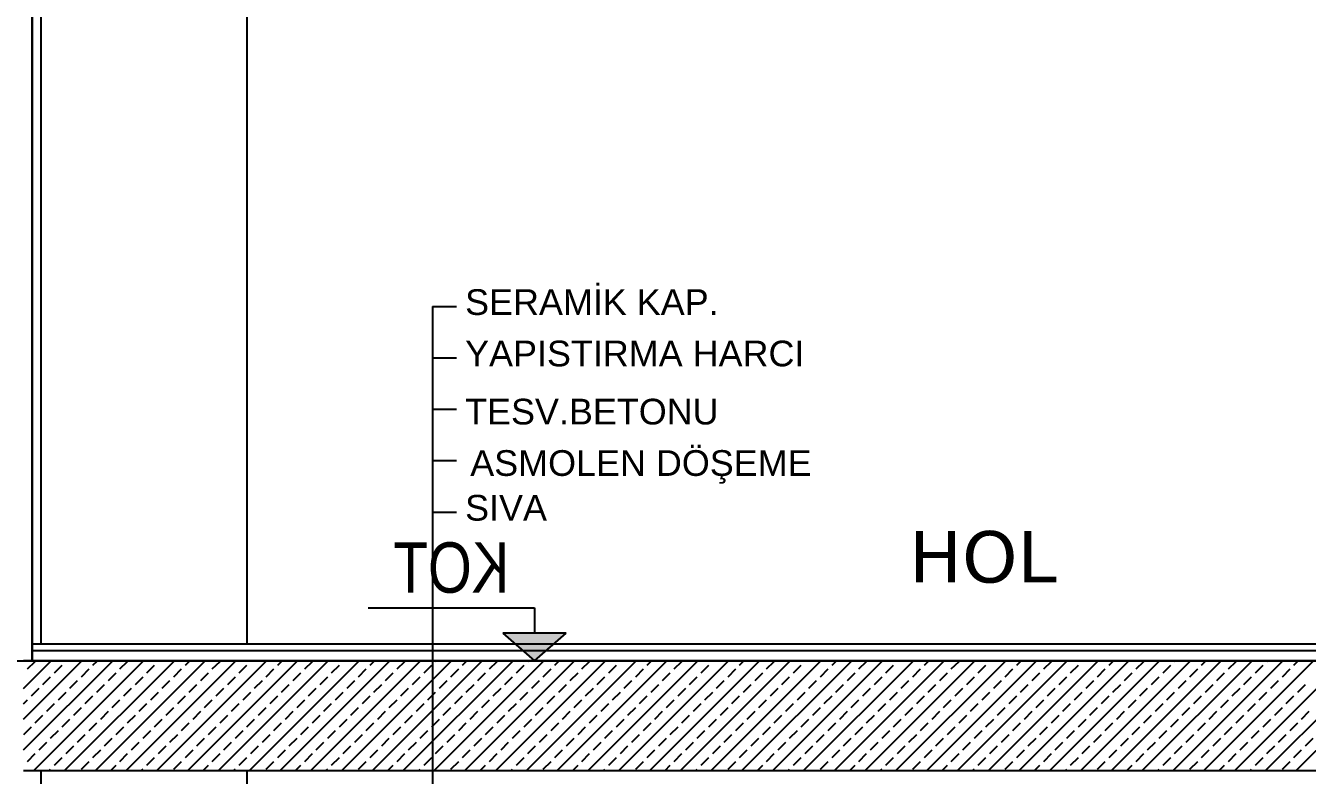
# Model space of a CAD drawing. Header units: millimetres. Extents: x 43168.9 to 43194.6, y -25545.1 to -25543.4.
# Drawn here: x 43183.8049 to 43183.9544, y -25544.5999 to -25544.5124 of the extents above; entities that cross this region are included whole.
import ezdxf
from ezdxf.enums import TextEntityAlignment as Align

# ---------------------------------------------------------------- set-up
doc = ezdxf.new("R2010")
doc.units = ezdxf.units.MM
doc.header["$LTSCALE"] = 200
doc.linetypes.add('kesit_$0$HIDDEN2', pattern=[0.1875, 0.125, -0.0625])
for name, color, linetype in [('gor-4_sgh', 17, 'Continuous'), ('kaplama-gnl_sgh', 30, 'Continuous'), ('kesit_$0$izd-alt_sgh', 8, 'kesit_$0$HIDDEN2'), ('kolon-b.a_sgh', 6, 'Continuous'), ('siva_sgh', 145, 'Continuous'), ('tarama-betonarme_sgh', 223, 'Continuous'), ('yazi-mahal_sgh', 12, 'Continuous'), ('yazi-malz_sgh', 7, 'Continuous')]:
    doc.layers.add(name, color=color, linetype=linetype)
doc.styles.add('1-200', font='arial.ttf', dxfattribs={"height": 60})
doc.styles.add('kesit_$0$text2', font='arial.ttf')
doc.styles.add('text1', font='VERDANA.TTF')

msp = doc.modelspace()

# ---------------------------------------------------------------- hatches: boundary and pattern name
msp.add_hatch(color=256).paths.add_polyline_path([(43183.86061, -25544.58332), (43183.86796, -25544.58332), (43183.86428, -25544.58656)])

# ---------------------------------------------------------------- linework, layer by layer
at = {"color": 0, "linetype": 'ByBlock'}
for p, q in [((43183.84488, -25544.58038), (43183.86428, -25544.58038)), ((43183.86428, -25544.58038), (43183.86428, -25544.58332))]:
    msp.add_line(p, q, dxfattribs=at)
for p, q in [((43183.86796, -25544.58332), (43183.86061, -25544.58332)), ((43183.86061, -25544.58332), (43183.86428, -25544.58656)), ((43183.86428, -25544.58656), (43183.86796, -25544.58332))]:
    msp.add_line(p, q)
at = {"layer": 'gor-4_sgh'}
for p, q in [((43183.80671, -25544.44036), (43183.80671, -25544.58456)), ((43183.83071, -25544.44036), (43183.83071, -25544.58456)), ((43183.80671, -25544.59936), (43183.80671, -25544.74456)), ((43183.83071, -25544.59936), (43183.83071, -25544.74456))]:
    msp.add_line(p, q, dxfattribs=at)
at = {"layer": 'kaplama-gnl_sgh'}
for p, q in [((43183.80569, -25544.58456), (43184.03369, -25544.58456)), ((43183.80569, -25544.58456), (43183.93864, -25544.58456)), ((43183.80569, -25544.58536), (43184.03369, -25544.58536)), ((43183.80569, -25544.58536), (43183.93864, -25544.58536))]:
    msp.add_line(p, q, dxfattribs=at)
at = {"layer": 'kesit_$0$izd-alt_sgh'}
msp.add_line((43183.07862, -25544.58656), (43185.19931, -25544.58656), dxfattribs=at)
at = {"layer": 'kolon-b.a_sgh'}
for p, q in [((43184.04469, -25544.58656), (43183.80469, -25544.58656)), ((43183.80469, -25544.59936), (43184.04469, -25544.59936))]:
    msp.add_line(p, q, dxfattribs=at)
at = {"layer": 'siva_sgh'}
for p, q in [((43183.80569, -25544.58656), (43183.80569, -25544.44036)), ((43183.80569, -25544.44036), (43183.80569, -25544.58656))]:
    msp.add_line(p, q, dxfattribs=at)
at = {"layer": 'tarama-betonarme_sgh'}
for p, q in [((43183.80469, -25544.58977), (43183.8079, -25544.58656)), ((43183.80469, -25544.59336), (43183.81149, -25544.58656)), ((43183.80469, -25544.59695), (43183.81508, -25544.58656)), ((43183.80515, -25544.58751), (43183.80605, -25544.58662)), ((43183.80587, -25544.59936), (43183.81867, -25544.58656)), ((43183.80947, -25544.59936), (43183.82227, -25544.58656)), ((43183.80964, -25544.58662), (43183.80969, -25544.58656)), ((43183.81278, -25544.58706), (43183.81329, -25544.58656)), ((43183.81306, -25544.59936), (43183.82586, -25544.58656)), ((43183.81592, -25544.58751), (43183.81682, -25544.58662)), ((43183.81665, -25544.59936), (43183.82945, -25544.58656)), ((43183.82024, -25544.59936), (43183.83304, -25544.58656)), ((43183.82041, -25544.58662), (43183.82047, -25544.58656)), ((43183.82356, -25544.58706), (43183.82406, -25544.58656)), ((43183.82383, -25544.59936), (43183.83663, -25544.58656)), ((43183.8267, -25544.58751), (43183.8276, -25544.58662)), ((43183.82743, -25544.59936), (43183.84023, -25544.58656)), ((43183.83102, -25544.59936), (43183.84382, -25544.58656)), ((43183.83119, -25544.58662), (43183.83125, -25544.58656)), ((43183.83433, -25544.58706), (43183.83484, -25544.58656)), ((43183.83461, -25544.59936), (43183.84741, -25544.58656)), ((43183.83748, -25544.58751), (43183.83837, -25544.58662)), ((43183.8382, -25544.59936), (43183.851, -25544.58656)), ((43183.84179, -25544.59936), (43183.85459, -25544.58656)), ((43183.84197, -25544.58662), (43183.84202, -25544.58656)), ((43183.84511, -25544.58706), (43183.84561, -25544.58656)), ((43183.84539, -25544.59936), (43183.85819, -25544.58656)), ((43183.84825, -25544.58751), (43183.84915, -25544.58662)), ((43183.84898, -25544.59936), (43183.86178, -25544.58656)), ((43183.85257, -25544.59936), (43183.86537, -25544.58656)), ((43183.85274, -25544.58662), (43183.8528, -25544.58656)), ((43183.85589, -25544.58706), (43183.85639, -25544.58656)), ((43183.85616, -25544.59936), (43183.86896, -25544.58656)), ((43183.85903, -25544.58751), (43183.85993, -25544.58662)), ((43183.85976, -25544.59936), (43183.87256, -25544.58656)), ((43183.86335, -25544.59936), (43183.87615, -25544.58656)), ((43183.86352, -25544.58662), (43183.86358, -25544.58656)), ((43183.86666, -25544.58706), (43183.86717, -25544.58656)), ((43183.86694, -25544.59936), (43183.87974, -25544.58656)), ((43183.86981, -25544.58751), (43183.8707, -25544.58662)), ((43183.87053, -25544.59936), (43183.88333, -25544.58656)), ((43183.87412, -25544.59936), (43183.88692, -25544.58656)), ((43183.8743, -25544.58662), (43183.87435, -25544.58656)), ((43183.87744, -25544.58706), (43183.87794, -25544.58656)), ((43183.87772, -25544.59936), (43183.89052, -25544.58656)), ((43183.88058, -25544.58751), (43183.88148, -25544.58662)), ((43183.88131, -25544.59936), (43183.89411, -25544.58656)), ((43183.8849, -25544.59936), (43183.8977, -25544.58656)), ((43183.88507, -25544.58662), (43183.88513, -25544.58656)), ((43183.88821, -25544.58706), (43183.88872, -25544.58656)), ((43183.88849, -25544.59936), (43183.90129, -25544.58656)), ((43183.89136, -25544.58751), (43183.89226, -25544.58662)), ((43183.89208, -25544.59936), (43183.90488, -25544.58656)), ((43183.89568, -25544.59936), (43183.90848, -25544.58656)), ((43183.89585, -25544.58662), (43183.8959, -25544.58656)), ((43183.89899, -25544.58706), (43183.8995, -25544.58656)), ((43183.89927, -25544.59936), (43183.91207, -25544.58656)), ((43183.90213, -25544.58751), (43183.90303, -25544.58662)), ((43183.90286, -25544.59936), (43183.91566, -25544.58656)), ((43183.90645, -25544.59936), (43183.91925, -25544.58656)), ((43183.90662, -25544.58662), (43183.90668, -25544.58656)), ((43183.90977, -25544.58706), (43183.91027, -25544.58656)), ((43183.91004, -25544.59936), (43183.92284, -25544.58656)), ((43183.91291, -25544.58751), (43183.91381, -25544.58662)), ((43183.91364, -25544.59936), (43183.92644, -25544.58656)), ((43183.91723, -25544.59936), (43183.93003, -25544.58656)), ((43183.9174, -25544.58662), (43183.91746, -25544.58656)), ((43183.92054, -25544.58706), (43183.92105, -25544.58656)), ((43183.92082, -25544.59936), (43183.93362, -25544.58656)), ((43183.92369, -25544.58751), (43183.92458, -25544.58662)), ((43183.92441, -25544.59936), (43183.93721, -25544.58656)), ((43183.92801, -25544.59936), (43183.94081, -25544.58656)), ((43183.92818, -25544.58662), (43183.92823, -25544.58656)), ((43183.93132, -25544.58706), (43183.93182, -25544.58656)), ((43183.9316, -25544.59936), (43183.9444, -25544.58656)), ((43183.93446, -25544.58751), (43183.93536, -25544.58662)), ((43183.93519, -25544.59936), (43183.94799, -25544.58656)), ((43183.93878, -25544.59936), (43183.95158, -25544.58656)), ((43183.93895, -25544.58662), (43183.93901, -25544.58656)), ((43183.9421, -25544.58706), (43183.9426, -25544.58656)), ((43183.94237, -25544.59936), (43183.95517, -25544.58656)), ((43183.94524, -25544.58751), (43183.94614, -25544.58662)), ((43183.94597, -25544.59936), (43183.95877, -25544.58656)), ((43183.94956, -25544.59936), (43183.96236, -25544.58656)), ((43183.94973, -25544.58662), (43183.94979, -25544.58656)), ((43183.95287, -25544.58706), (43183.95338, -25544.58656)), ((43183.95315, -25544.59936), (43183.96595, -25544.58656)), ((43183.80829, -25544.58796), (43183.80919, -25544.58706)), ((43183.81143, -25544.58841), (43183.81233, -25544.58751)), ((43183.81458, -25544.58886), (43183.81547, -25544.58796)), ((43183.81907, -25544.58796), (43183.81996, -25544.58706)), ((43183.82221, -25544.58841), (43183.82311, -25544.58751)), ((43183.82535, -25544.58886), (43183.82625, -25544.58796)), ((43183.82984, -25544.58796), (43183.83074, -25544.58706)), ((43183.83299, -25544.58841), (43183.83388, -25544.58751)), ((43183.83613, -25544.58886), (43183.83703, -25544.58796)), ((43183.84062, -25544.58796), (43183.84152, -25544.58706)), ((43183.84376, -25544.58841), (43183.84466, -25544.58751)), ((43183.84691, -25544.58886), (43183.8478, -25544.58796)), ((43183.8514, -25544.58796), (43183.85229, -25544.58706)), ((43183.85454, -25544.58841), (43183.85544, -25544.58751)), ((43183.85768, -25544.58886), (43183.85858, -25544.58796)), ((43183.86217, -25544.58796), (43183.86307, -25544.58706)), ((43183.86531, -25544.58841), (43183.86621, -25544.58751)), ((43183.86846, -25544.58886), (43183.86936, -25544.58796)), ((43183.87295, -25544.58796), (43183.87385, -25544.58706)), ((43183.87609, -25544.58841), (43183.87699, -25544.58751)), ((43183.87923, -25544.58886), (43183.88013, -25544.58796)), ((43183.88372, -25544.58796), (43183.88462, -25544.58706)), ((43183.88687, -25544.58841), (43183.88777, -25544.58751)), ((43183.89001, -25544.58886), (43183.89091, -25544.58796)), ((43183.8945, -25544.58796), (43183.8954, -25544.58706)), ((43183.89764, -25544.58841), (43183.89854, -25544.58751)), ((43183.90079, -25544.58886), (43183.90168, -25544.58796)), ((43183.90528, -25544.58796), (43183.90618, -25544.58706)), ((43183.90842, -25544.58841), (43183.90932, -25544.58751)), ((43183.91156, -25544.58886), (43183.91246, -25544.58796)), ((43183.91605, -25544.58796), (43183.91695, -25544.58706)), ((43183.9192, -25544.58841), (43183.92009, -25544.58751)), ((43183.92234, -25544.58886), (43183.92324, -25544.58796)), ((43183.92683, -25544.58796), (43183.92773, -25544.58706)), ((43183.92997, -25544.58841), (43183.93087, -25544.58751)), ((43183.93312, -25544.58886), (43183.93401, -25544.58796)), ((43183.93761, -25544.58796), (43183.9385, -25544.58706)), ((43183.94075, -25544.58841), (43183.94165, -25544.58751)), ((43183.94389, -25544.58886), (43183.94479, -25544.58796)), ((43183.94838, -25544.58796), (43183.94928, -25544.58706)), ((43183.95153, -25544.58841), (43183.95242, -25544.58751)), ((43183.80694, -25544.58931), (43183.80784, -25544.58841)), ((43183.81009, -25544.58976), (43183.81098, -25544.58886)), ((43183.81323, -25544.59021), (43183.81413, -25544.58931)), ((43183.81772, -25544.58931), (43183.81862, -25544.58841)), ((43183.82086, -25544.58976), (43183.82176, -25544.58886)), ((43183.82401, -25544.59021), (43183.8249, -25544.58931)), ((43183.8285, -25544.58931), (43183.82939, -25544.58841)), ((43183.83164, -25544.58976), (43183.83254, -25544.58886)), ((43183.83478, -25544.59021), (43183.83568, -25544.58931)), ((43183.83927, -25544.58931), (43183.84017, -25544.58841)), ((43183.84242, -25544.58976), (43183.84331, -25544.58886)), ((43183.84556, -25544.59021), (43183.84646, -25544.58931)), ((43183.85005, -25544.58931), (43183.85095, -25544.58841)), ((43183.85319, -25544.58976), (43183.85409, -25544.58886)), ((43183.85633, -25544.59021), (43183.85723, -25544.58931)), ((43183.86082, -25544.58931), (43183.86172, -25544.58841)), ((43183.86397, -25544.58976), (43183.86487, -25544.58886)), ((43183.86711, -25544.59021), (43183.86801, -25544.58931)), ((43183.8716, -25544.58931), (43183.8725, -25544.58841)), ((43183.87474, -25544.58976), (43183.87564, -25544.58886)), ((43183.87789, -25544.59021), (43183.87879, -25544.58931)), ((43183.88238, -25544.58931), (43183.88328, -25544.58841)), ((43183.88552, -25544.58976), (43183.88642, -25544.58886)), ((43183.88866, -25544.59021), (43183.88956, -25544.58931)), ((43183.89315, -25544.58931), (43183.89405, -25544.58841)), ((43183.8963, -25544.58976), (43183.89719, -25544.58886)), ((43183.89944, -25544.59021), (43183.90034, -25544.58931)), ((43183.90393, -25544.58931), (43183.90483, -25544.58841)), ((43183.90707, -25544.58976), (43183.90797, -25544.58886)), ((43183.91022, -25544.59021), (43183.91111, -25544.58931)), ((43183.91471, -25544.58931), (43183.9156, -25544.58841)), ((43183.91785, -25544.58976), (43183.91875, -25544.58886)), ((43183.92099, -25544.59021), (43183.92189, -25544.58931)), ((43183.92548, -25544.58931), (43183.92638, -25544.58841)), ((43183.92863, -25544.58976), (43183.92952, -25544.58886)), ((43183.93177, -25544.59021), (43183.93267, -25544.58931)), ((43183.93626, -25544.58931), (43183.93716, -25544.58841)), ((43183.9394, -25544.58976), (43183.9403, -25544.58886)), ((43183.94255, -25544.59021), (43183.94344, -25544.58931)), ((43183.94704, -25544.58931), (43183.94793, -25544.58841)), ((43183.95018, -25544.58976), (43183.95108, -25544.58886)), ((43183.95332, -25544.59021), (43183.95422, -25544.58931)), ((43183.8056, -25544.59066), (43183.80649, -25544.58976)), ((43183.80874, -25544.59111), (43183.80964, -25544.59021)), ((43183.81188, -25544.59155), (43183.81278, -25544.59066)), ((43183.81637, -25544.59066), (43183.81727, -25544.58976)), ((43183.81952, -25544.59111), (43183.82041, -25544.59021)), ((43183.82266, -25544.59155), (43183.82356, -25544.59066)), ((43183.82715, -25544.59066), (43183.82805, -25544.58976)), ((43183.83029, -25544.59111), (43183.83119, -25544.59021)), ((43183.83344, -25544.59155), (43183.83433, -25544.59066)), ((43183.83793, -25544.59066), (43183.83882, -25544.58976)), ((43183.84107, -25544.59111), (43183.84197, -25544.59021)), ((43183.84421, -25544.59155), (43183.84511, -25544.59066)), ((43183.8487, -25544.59066), (43183.8496, -25544.58976)), ((43183.85184, -25544.59111), (43183.85274, -25544.59021)), ((43183.85499, -25544.59155), (43183.85589, -25544.59066)), ((43183.85948, -25544.59066), (43183.86038, -25544.58976)), ((43183.86262, -25544.59111), (43183.86352, -25544.59021)), ((43183.86576, -25544.59155), (43183.86666, -25544.59066)), ((43183.87025, -25544.59066), (43183.87115, -25544.58976)), ((43183.8734, -25544.59111), (43183.8743, -25544.59021)), ((43183.87654, -25544.59155), (43183.87744, -25544.59066)), ((43183.88103, -25544.59066), (43183.88193, -25544.58976)), ((43183.88417, -25544.59111), (43183.88507, -25544.59021)), ((43183.88732, -25544.59155), (43183.88821, -25544.59066)), ((43183.89181, -25544.59066), (43183.8927, -25544.58976)), ((43183.89495, -25544.59111), (43183.89585, -25544.59021)), ((43183.89809, -25544.59155), (43183.89899, -25544.59066)), ((43183.90258, -25544.59066), (43183.90348, -25544.58976)), ((43183.90573, -25544.59111), (43183.90662, -25544.59021)), ((43183.90887, -25544.59155), (43183.90977, -25544.59066)), ((43183.91336, -25544.59066), (43183.91426, -25544.58976)), ((43183.9165, -25544.59111), (43183.9174, -25544.59021)), ((43183.91965, -25544.59155), (43183.92054, -25544.59066)), ((43183.92414, -25544.59066), (43183.92503, -25544.58976)), ((43183.92728, -25544.59111), (43183.92818, -25544.59021)), ((43183.93042, -25544.59155), (43183.93132, -25544.59066)), ((43183.93491, -25544.59066), (43183.93581, -25544.58976)), ((43183.93805, -25544.59111), (43183.93895, -25544.59021)), ((43183.9412, -25544.59155), (43183.9421, -25544.59066)), ((43183.94569, -25544.59066), (43183.94659, -25544.58976)), ((43183.94883, -25544.59111), (43183.94973, -25544.59021)), ((43183.95197, -25544.59155), (43183.95287, -25544.59066)), ((43183.80469, -25544.59156), (43183.80515, -25544.59111)), ((43183.80739, -25544.59245), (43183.80829, -25544.59155)), ((43183.81054, -25544.5929), (43183.81143, -25544.592)), ((43183.81368, -25544.59335), (43183.81458, -25544.59245)), ((43183.81503, -25544.592), (43183.81592, -25544.59111)), ((43183.81817, -25544.59245), (43183.81907, -25544.59155)), ((43183.82131, -25544.5929), (43183.82221, -25544.592)), ((43183.82445, -25544.59335), (43183.82535, -25544.59245)), ((43183.8258, -25544.592), (43183.8267, -25544.59111)), ((43183.82894, -25544.59245), (43183.82984, -25544.59155)), ((43183.83209, -25544.5929), (43183.83299, -25544.592)), ((43183.83523, -25544.59335), (43183.83613, -25544.59245)), ((43183.83658, -25544.592), (43183.83748, -25544.59111)), ((43183.83972, -25544.59245), (43183.84062, -25544.59155)), ((43183.84286, -25544.5929), (43183.84376, -25544.592)), ((43183.84601, -25544.59335), (43183.84691, -25544.59245)), ((43183.84735, -25544.592), (43183.84825, -25544.59111)), ((43183.8505, -25544.59245), (43183.8514, -25544.59155)), ((43183.85364, -25544.5929), (43183.85454, -25544.592)), ((43183.85678, -25544.59335), (43183.85768, -25544.59245)), ((43183.85813, -25544.592), (43183.85903, -25544.59111)), ((43183.86127, -25544.59245), (43183.86217, -25544.59155)), ((43183.86442, -25544.5929), (43183.86531, -25544.592)), ((43183.86756, -25544.59335), (43183.86846, -25544.59245)), ((43183.86891, -25544.592), (43183.86981, -25544.59111)), ((43183.87205, -25544.59245), (43183.87295, -25544.59155)), ((43183.87519, -25544.5929), (43183.87609, -25544.592)), ((43183.87834, -25544.59335), (43183.87923, -25544.59245)), ((43183.87968, -25544.592), (43183.88058, -25544.59111)), ((43183.88283, -25544.59245), (43183.88372, -25544.59155)), ((43183.88597, -25544.5929), (43183.88687, -25544.592)), ((43183.88911, -25544.59335), (43183.89001, -25544.59245)), ((43183.89046, -25544.592), (43183.89136, -25544.59111)), ((43183.8936, -25544.59245), (43183.8945, -25544.59155)), ((43183.89675, -25544.5929), (43183.89764, -25544.592)), ((43183.89989, -25544.59335), (43183.90079, -25544.59245)), ((43183.90124, -25544.592), (43183.90213, -25544.59111)), ((43183.90438, -25544.59245), (43183.90528, -25544.59155)), ((43183.90752, -25544.5929), (43183.90842, -25544.592)), ((43183.91067, -25544.59335), (43183.91156, -25544.59245)), ((43183.91201, -25544.592), (43183.91291, -25544.59111)), ((43183.91516, -25544.59245), (43183.91605, -25544.59155)), ((43183.9183, -25544.5929), (43183.9192, -25544.592)), ((43183.92144, -25544.59335), (43183.92234, -25544.59245)), ((43183.92279, -25544.592), (43183.92369, -25544.59111)), ((43183.92593, -25544.59245), (43183.92683, -25544.59155)), ((43183.92907, -25544.5929), (43183.92997, -25544.592)), ((43183.93222, -25544.59335), (43183.93312, -25544.59245)), ((43183.93356, -25544.592), (43183.93446, -25544.59111)), ((43183.93671, -25544.59245), (43183.93761, -25544.59155)), ((43183.93985, -25544.5929), (43183.94075, -25544.592)), ((43183.94299, -25544.59335), (43183.94389, -25544.59245)), ((43183.94434, -25544.592), (43183.94524, -25544.59111)), ((43183.94748, -25544.59245), (43183.94838, -25544.59155)), ((43183.95063, -25544.5929), (43183.95153, -25544.592)), ((43183.95377, -25544.59335), (43183.95467, -25544.59245)), ((43183.80605, -25544.5938), (43183.80694, -25544.5929)), ((43183.80919, -25544.59425), (43183.81009, -25544.59335)), ((43183.81233, -25544.5947), (43183.81323, -25544.5938)), ((43183.81682, -25544.5938), (43183.81772, -25544.5929)), ((43183.81996, -25544.59425), (43183.82086, -25544.59335)), ((43183.82311, -25544.5947), (43183.82401, -25544.5938)), ((43183.8276, -25544.5938), (43183.8285, -25544.5929)), ((43183.83074, -25544.59425), (43183.83164, -25544.59335)), ((43183.83388, -25544.5947), (43183.83478, -25544.5938)), ((43183.83837, -25544.5938), (43183.83927, -25544.5929)), ((43183.84152, -25544.59425), (43183.84242, -25544.59335)), ((43183.84466, -25544.5947), (43183.84556, -25544.5938)), ((43183.84915, -25544.5938), (43183.85005, -25544.5929)), ((43183.85229, -25544.59425), (43183.85319, -25544.59335)), ((43183.85544, -25544.5947), (43183.85633, -25544.5938)), ((43183.85993, -25544.5938), (43183.86082, -25544.5929)), ((43183.86307, -25544.59425), (43183.86397, -25544.59335)), ((43183.86621, -25544.5947), (43183.86711, -25544.5938)), ((43183.8707, -25544.5938), (43183.8716, -25544.5929)), ((43183.87385, -25544.59425), (43183.87474, -25544.59335)), ((43183.87699, -25544.5947), (43183.87789, -25544.5938)), ((43183.88148, -25544.5938), (43183.88238, -25544.5929)), ((43183.88462, -25544.59425), (43183.88552, -25544.59335)), ((43183.88777, -25544.5947), (43183.88866, -25544.5938)), ((43183.89226, -25544.5938), (43183.89315, -25544.5929)), ((43183.8954, -25544.59425), (43183.8963, -25544.59335)), ((43183.89854, -25544.5947), (43183.89944, -25544.5938)), ((43183.90303, -25544.5938), (43183.90393, -25544.5929)), ((43183.90618, -25544.59425), (43183.90707, -25544.59335)), ((43183.90932, -25544.5947), (43183.91022, -25544.5938)), ((43183.91381, -25544.5938), (43183.91471, -25544.5929)), ((43183.91695, -25544.59425), (43183.91785, -25544.59335)), ((43183.92009, -25544.5947), (43183.92099, -25544.5938)), ((43183.92458, -25544.5938), (43183.92548, -25544.5929)), ((43183.92773, -25544.59425), (43183.92863, -25544.59335)), ((43183.93087, -25544.5947), (43183.93177, -25544.5938)), ((43183.93536, -25544.5938), (43183.93626, -25544.5929)), ((43183.9385, -25544.59425), (43183.9394, -25544.59335)), ((43183.94165, -25544.5947), (43183.94255, -25544.5938)), ((43183.94614, -25544.5938), (43183.94704, -25544.5929)), ((43183.94928, -25544.59425), (43183.95018, -25544.59335)), ((43183.95242, -25544.5947), (43183.95332, -25544.5938)), ((43183.8047, -25544.59515), (43183.8056, -25544.59425)), ((43183.80784, -25544.5956), (43183.80874, -25544.5947)), ((43183.81098, -25544.59604), (43183.81188, -25544.59515)), ((43183.81547, -25544.59515), (43183.81637, -25544.59425)), ((43183.81862, -25544.5956), (43183.81952, -25544.5947)), ((43183.82176, -25544.59604), (43183.82266, -25544.59515)), ((43183.82625, -25544.59515), (43183.82715, -25544.59425)), ((43183.82939, -25544.5956), (43183.83029, -25544.5947)), ((43183.83254, -25544.59604), (43183.83344, -25544.59515)), ((43183.83703, -25544.59515), (43183.83793, -25544.59425)), ((43183.84017, -25544.5956), (43183.84107, -25544.5947)), ((43183.84331, -25544.59604), (43183.84421, -25544.59515)), ((43183.8478, -25544.59515), (43183.8487, -25544.59425)), ((43183.85095, -25544.5956), (43183.85184, -25544.5947)), ((43183.85409, -25544.59604), (43183.85499, -25544.59515)), ((43183.85858, -25544.59515), (43183.85948, -25544.59425)), ((43183.86172, -25544.5956), (43183.86262, -25544.5947)), ((43183.86487, -25544.59604), (43183.86576, -25544.59515)), ((43183.86936, -25544.59515), (43183.87025, -25544.59425)), ((43183.8725, -25544.5956), (43183.8734, -25544.5947)), ((43183.87564, -25544.59604), (43183.87654, -25544.59515)), ((43183.88013, -25544.59515), (43183.88103, -25544.59425)), ((43183.88328, -25544.5956), (43183.88417, -25544.5947)), ((43183.88642, -25544.59604), (43183.88732, -25544.59515)), ((43183.89091, -25544.59515), (43183.89181, -25544.59425)), ((43183.89405, -25544.5956), (43183.89495, -25544.5947)), ((43183.89719, -25544.59604), (43183.89809, -25544.59515)), ((43183.90168, -25544.59515), (43183.90258, -25544.59425)), ((43183.90483, -25544.5956), (43183.90573, -25544.5947)), ((43183.90797, -25544.59604), (43183.90887, -25544.59515)), ((43183.91246, -25544.59515), (43183.91336, -25544.59425)), ((43183.9156, -25544.5956), (43183.9165, -25544.5947)), ((43183.91875, -25544.59604), (43183.91965, -25544.59515)), ((43183.92324, -25544.59515), (43183.92414, -25544.59425)), ((43183.92638, -25544.5956), (43183.92728, -25544.5947)), ((43183.92952, -25544.59604), (43183.93042, -25544.59515)), ((43183.93401, -25544.59515), (43183.93491, -25544.59425)), ((43183.93716, -25544.5956), (43183.93805, -25544.5947)), ((43183.9403, -25544.59604), (43183.9412, -25544.59515)), ((43183.94479, -25544.59515), (43183.94569, -25544.59425)), ((43183.94793, -25544.5956), (43183.94883, -25544.5947)), ((43183.95108, -25544.59604), (43183.95197, -25544.59515)), ((43183.80649, -25544.59694), (43183.80739, -25544.59604)), ((43183.80964, -25544.59739), (43183.81054, -25544.59649)), ((43183.81278, -25544.59784), (43183.81368, -25544.59694)), ((43183.81413, -25544.59649), (43183.81503, -25544.5956)), ((43183.81727, -25544.59694), (43183.81817, -25544.59604)), ((43183.82041, -25544.59739), (43183.82131, -25544.59649)), ((43183.82356, -25544.59784), (43183.82445, -25544.59694)), ((43183.8249, -25544.59649), (43183.8258, -25544.5956)), ((43183.82805, -25544.59694), (43183.82894, -25544.59604)), ((43183.83119, -25544.59739), (43183.83209, -25544.59649)), ((43183.83433, -25544.59784), (43183.83523, -25544.59694)), ((43183.83568, -25544.59649), (43183.83658, -25544.5956)), ((43183.83882, -25544.59694), (43183.83972, -25544.59604)), ((43183.84197, -25544.59739), (43183.84286, -25544.59649)), ((43183.84511, -25544.59784), (43183.84601, -25544.59694)), ((43183.84646, -25544.59649), (43183.84735, -25544.5956)), ((43183.8496, -25544.59694), (43183.8505, -25544.59604)), ((43183.85274, -25544.59739), (43183.85364, -25544.59649)), ((43183.85589, -25544.59784), (43183.85678, -25544.59694)), ((43183.85723, -25544.59649), (43183.85813, -25544.5956)), ((43183.86038, -25544.59694), (43183.86127, -25544.59604)), ((43183.86352, -25544.59739), (43183.86442, -25544.59649)), ((43183.86666, -25544.59784), (43183.86756, -25544.59694)), ((43183.86801, -25544.59649), (43183.86891, -25544.5956)), ((43183.87115, -25544.59694), (43183.87205, -25544.59604)), ((43183.8743, -25544.59739), (43183.87519, -25544.59649)), ((43183.87744, -25544.59784), (43183.87834, -25544.59694)), ((43183.87879, -25544.59649), (43183.87968, -25544.5956)), ((43183.88193, -25544.59694), (43183.88283, -25544.59604)), ((43183.88507, -25544.59739), (43183.88597, -25544.59649)), ((43183.88821, -25544.59784), (43183.88911, -25544.59694)), ((43183.88956, -25544.59649), (43183.89046, -25544.5956)), ((43183.8927, -25544.59694), (43183.8936, -25544.59604)), ((43183.89585, -25544.59739), (43183.89675, -25544.59649)), ((43183.89899, -25544.59784), (43183.89989, -25544.59694)), ((43183.90034, -25544.59649), (43183.90124, -25544.5956)), ((43183.90348, -25544.59694), (43183.90438, -25544.59604)), ((43183.90662, -25544.59739), (43183.90752, -25544.59649)), ((43183.90977, -25544.59784), (43183.91067, -25544.59694)), ((43183.91111, -25544.59649), (43183.91201, -25544.5956)), ((43183.91426, -25544.59694), (43183.91516, -25544.59604)), ((43183.9174, -25544.59739), (43183.9183, -25544.59649)), ((43183.92054, -25544.59784), (43183.92144, -25544.59694)), ((43183.92189, -25544.59649), (43183.92279, -25544.5956)), ((43183.92503, -25544.59694), (43183.92593, -25544.59604)), ((43183.92818, -25544.59739), (43183.92907, -25544.59649)), ((43183.93132, -25544.59784), (43183.93222, -25544.59694)), ((43183.93267, -25544.59649), (43183.93356, -25544.5956)), ((43183.93581, -25544.59694), (43183.93671, -25544.59604)), ((43183.93895, -25544.59739), (43183.93985, -25544.59649)), ((43183.9421, -25544.59784), (43183.94299, -25544.59694)), ((43183.94344, -25544.59649), (43183.94434, -25544.5956)), ((43183.94659, -25544.59694), (43183.94748, -25544.59604)), ((43183.94973, -25544.59739), (43183.95063, -25544.59649)), ((43183.95287, -25544.59784), (43183.95377, -25544.59694)), ((43183.95422, -25544.59649), (43183.95512, -25544.5956)), ((43183.80515, -25544.59829), (43183.80605, -25544.59739)), ((43183.80829, -25544.59874), (43183.80919, -25544.59784)), ((43183.81143, -25544.59919), (43183.81233, -25544.59829)), ((43183.81592, -25544.59829), (43183.81682, -25544.59739)), ((43183.81907, -25544.59874), (43183.81996, -25544.59784)), ((43183.82221, -25544.59919), (43183.82311, -25544.59829)), ((43183.8267, -25544.59829), (43183.8276, -25544.59739)), ((43183.82984, -25544.59874), (43183.83074, -25544.59784)), ((43183.83299, -25544.59919), (43183.83388, -25544.59829)), ((43183.83748, -25544.59829), (43183.83837, -25544.59739)), ((43183.84062, -25544.59874), (43183.84152, -25544.59784)), ((43183.84376, -25544.59919), (43183.84466, -25544.59829)), ((43183.84825, -25544.59829), (43183.84915, -25544.59739)), ((43183.8514, -25544.59874), (43183.85229, -25544.59784)), ((43183.85454, -25544.59919), (43183.85544, -25544.59829)), ((43183.85903, -25544.59829), (43183.85993, -25544.59739)), ((43183.86217, -25544.59874), (43183.86307, -25544.59784)), ((43183.86531, -25544.59919), (43183.86621, -25544.59829)), ((43183.86981, -25544.59829), (43183.8707, -25544.59739)), ((43183.87295, -25544.59874), (43183.87385, -25544.59784)), ((43183.87609, -25544.59919), (43183.87699, -25544.59829)), ((43183.88058, -25544.59829), (43183.88148, -25544.59739)), ((43183.88372, -25544.59874), (43183.88462, -25544.59784)), ((43183.88687, -25544.59919), (43183.88777, -25544.59829)), ((43183.89136, -25544.59829), (43183.89226, -25544.59739)), ((43183.8945, -25544.59874), (43183.8954, -25544.59784)), ((43183.89764, -25544.59919), (43183.89854, -25544.59829)), ((43183.90213, -25544.59829), (43183.90303, -25544.59739)), ((43183.90528, -25544.59874), (43183.90618, -25544.59784)), ((43183.90842, -25544.59919), (43183.90932, -25544.59829)), ((43183.91291, -25544.59829), (43183.91381, -25544.59739)), ((43183.91605, -25544.59874), (43183.91695, -25544.59784)), ((43183.9192, -25544.59919), (43183.92009, -25544.59829)), ((43183.92369, -25544.59829), (43183.92458, -25544.59739)), ((43183.92683, -25544.59874), (43183.92773, -25544.59784)), ((43183.92997, -25544.59919), (43183.93087, -25544.59829)), ((43183.93446, -25544.59829), (43183.93536, -25544.59739)), ((43183.93761, -25544.59874), (43183.9385, -25544.59784)), ((43183.94075, -25544.59919), (43183.94165, -25544.59829)), ((43183.94524, -25544.59829), (43183.94614, -25544.59739)), ((43183.94838, -25544.59874), (43183.94928, -25544.59784)), ((43183.95153, -25544.59919), (43183.95242, -25544.59829)), ((43183.80767, -25544.59936), (43183.80784, -25544.59919)), ((43183.81485, -25544.59936), (43183.81547, -25544.59874)), ((43183.81845, -25544.59936), (43183.81862, -25544.59919)), ((43183.82563, -25544.59936), (43183.82625, -25544.59874)), ((43183.82922, -25544.59936), (43183.82939, -25544.59919)), ((43183.83641, -25544.59936), (43183.83703, -25544.59874)), ((43183.84, -25544.59936), (43183.84017, -25544.59919)), ((43183.84718, -25544.59936), (43183.8478, -25544.59874)), ((43183.85078, -25544.59936), (43183.85095, -25544.59919)), ((43183.85796, -25544.59936), (43183.85858, -25544.59874)), ((43183.86155, -25544.59936), (43183.86172, -25544.59919)), ((43183.86874, -25544.59936), (43183.86936, -25544.59874)), ((43183.87233, -25544.59936), (43183.8725, -25544.59919)), ((43183.87951, -25544.59936), (43183.88013, -25544.59874)), ((43183.8831, -25544.59936), (43183.88328, -25544.59919)), ((43183.89029, -25544.59936), (43183.89091, -25544.59874)), ((43183.89388, -25544.59936), (43183.89405, -25544.59919)), ((43183.90106, -25544.59936), (43183.90168, -25544.59874)), ((43183.90466, -25544.59936), (43183.90483, -25544.59919)), ((43183.91184, -25544.59936), (43183.91246, -25544.59874)), ((43183.91543, -25544.59936), (43183.9156, -25544.59919)), ((43183.92262, -25544.59936), (43183.92324, -25544.59874)), ((43183.92621, -25544.59936), (43183.92638, -25544.59919)), ((43183.93339, -25544.59936), (43183.93401, -25544.59874)), ((43183.93699, -25544.59936), (43183.93716, -25544.59919)), ((43183.94417, -25544.59936), (43183.94479, -25544.59874)), ((43183.94776, -25544.59936), (43183.94793, -25544.59919))]:
    msp.add_line(p, q, dxfattribs=at)
at = {"layer": 'yazi-malz_sgh'}
for p, q in [((43183.85238, -25544.5452), (43183.85519, -25544.5452)), ((43183.85238, -25544.5452), (43183.85238, -25544.60836)), ((43183.85238, -25544.5512), (43183.85519, -25544.5512)), ((43183.85238, -25544.5572), (43183.85519, -25544.5572)), ((43183.85238, -25544.5632), (43183.85519, -25544.5632)), ((43183.85238, -25544.5692), (43183.85519, -25544.5692))]:
    msp.add_line(p, q, dxfattribs=at)

# ---------------------------------------------------------------- texts
at = {"color": 0, "linetype": 'ByBlock', "style": 'kesit_$0$text2', "text_generation_flag": 2, "width": 0.8}
msp.add_attdef('KOT', text='+0.00', height=0.00588, dxfattribs=at).set_placement((43183.84784, -25544.58038), align=Align.BOTTOM_RIGHT)
at = {"layer": 'yazi-mahal_sgh', "style": 'text1'}
msp.add_text('HOL', height=0.006, dxfattribs=at).set_placement((43183.92522, -25544.57742), align=Align.RIGHT)
at = {"layer": 'yazi-malz_sgh', "style": '1-200'}
for s, p in [('SERAMİK KAP.', (43183.85619, -25544.5462)), ('YAPISTIRMA HARCI', (43183.85619, -25544.5522)), ('TESV.BETONU', (43183.85619, -25544.55898)), ('ASMOLEN DÖŞEME', (43183.85679, -25544.56498)), ('SIVA', (43183.85619, -25544.5702))]:
    msp.add_text(s, height=0.003, rotation=360, dxfattribs=at).set_placement(p)

doc.saveas('drawing.dxf')
